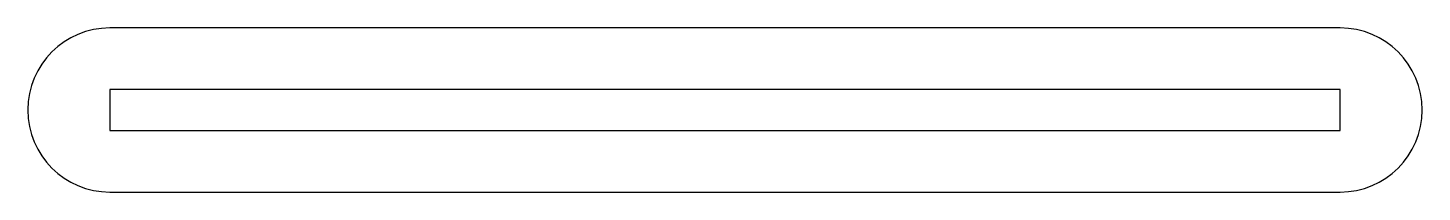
# Model space of a CAD drawing. Header units: millimetres. Extents: x -34 to 34, y -4 to 4.
import ezdxf

# ---------------------------------------------------------------- set-up
doc = ezdxf.new("R2010")
doc.units = ezdxf.units.MM

msp = doc.modelspace()

# ---------------------------------------------------------------- linework, layer by layer
at = {"color": 7, "linetype": 'Continuous', "lineweight": 25}
for p, q in [((30, 4), (-30, 4)), ((30, 1), (-30, 1)), ((-30, 1), (-30, -1)), ((30, -1), (30, 1)), ((-30, -1), (30, -1)), ((-30, -4), (30, -4))]:
    msp.add_line(p, q, dxfattribs=at)
for centre, start, end in [((-30, 0), 90, 270), ((30, 0), 270, 90)]:
    msp.add_arc(centre, 4, start, end, dxfattribs=at)

doc.saveas('drawing.dxf')
